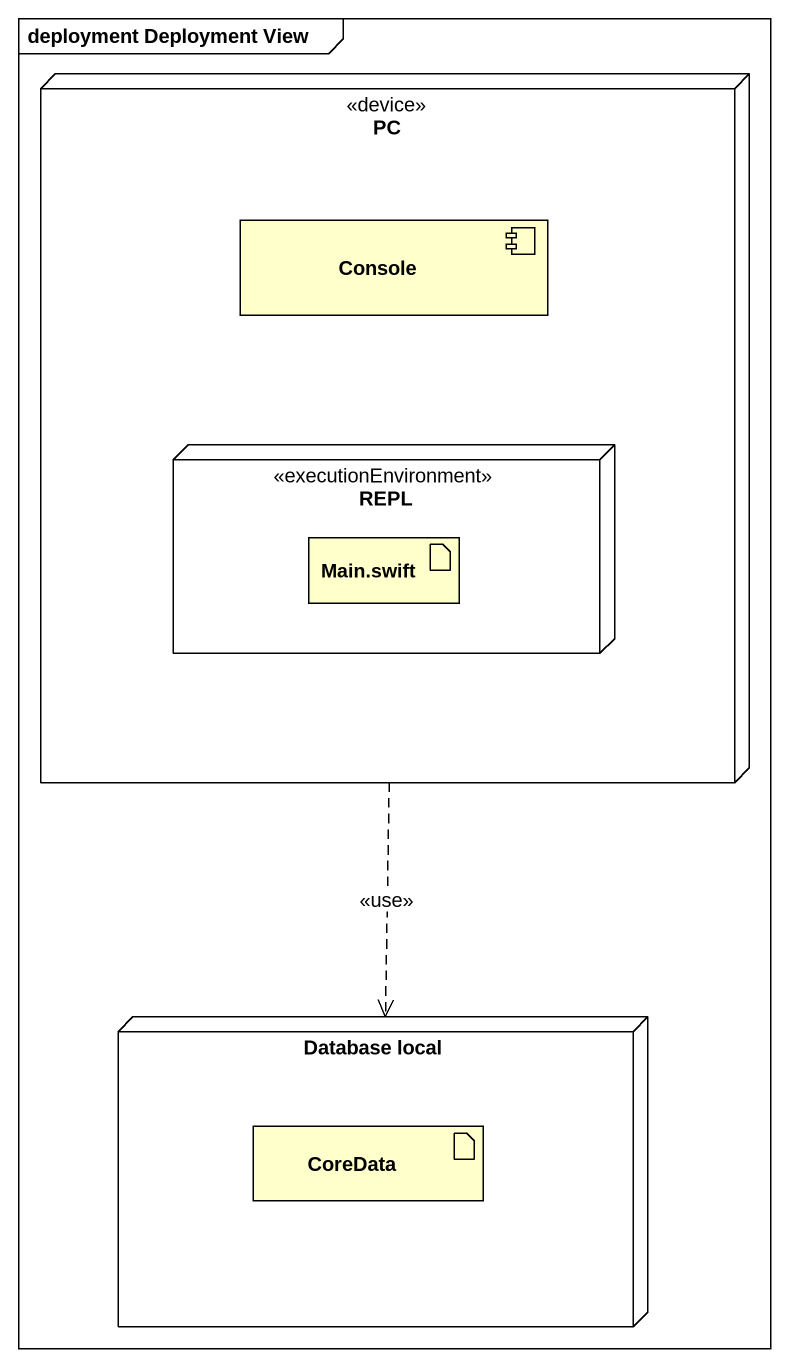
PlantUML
@startuml
mainframe deployment Deployment View
node PC <<device>> {
  component Console
  node REPL <<executionEnvironment>> {
    artifact "Main.swift" as Main_swift
  }
}
node "Database local" as Database_local {
  artifact CoreData
}
PC ..> Database_local : <<use>>
@enduml
